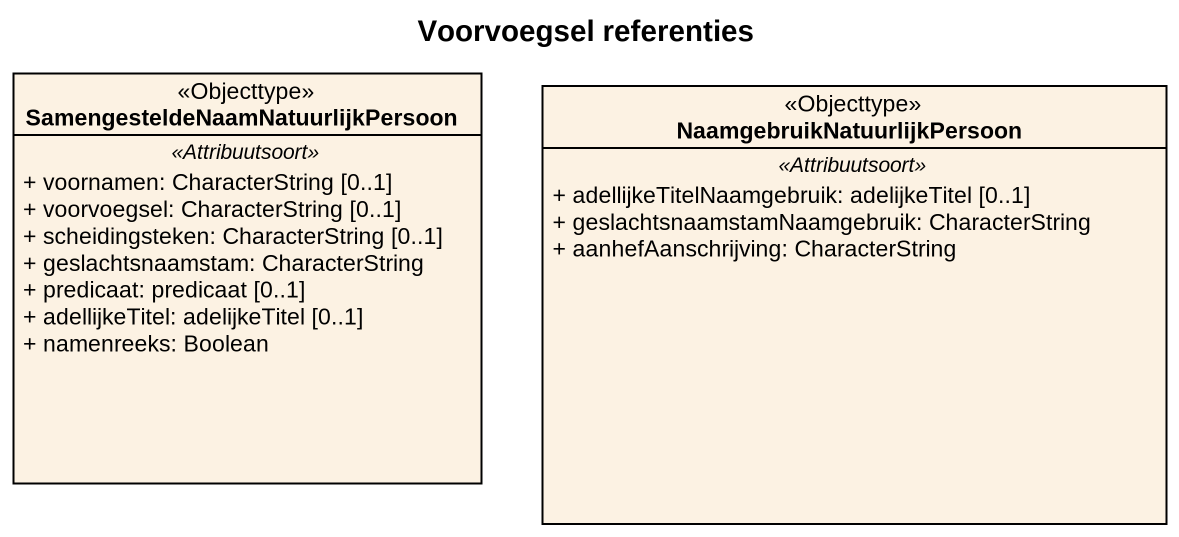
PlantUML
@startuml
title Voorvoegsel referenties
hide circle
hide empty members
skinparam classAttributeIconSize 0
class "SamengesteldeNaamNatuurlijkPersoon" as SamengesteldeNaamNatuurlijkP <<Objecttype>> {
  .. <<Attribuutsoort>> ..
  + voornamen: CharacterString [0..1]
  + voorvoegsel: CharacterString [0..1]
  + scheidingsteken: CharacterString [0..1]
  + geslachtsnaamstam: CharacterString
  + predicaat: predicaat [0..1]
  + adellijkeTitel: adelijkeTitel [0..1]
  + namenreeks: Boolean
}
class NaamgebruikNatuurlijkPersoon <<Objecttype>> {
  .. <<Attribuutsoort>> ..
  + adellijkeTitelNaamgebruik: adelijkeTitel [0..1]
  + geslachtsnaamstamNaamgebruik: CharacterString
  + aanhefAanschrijving: CharacterString
}
@enduml
